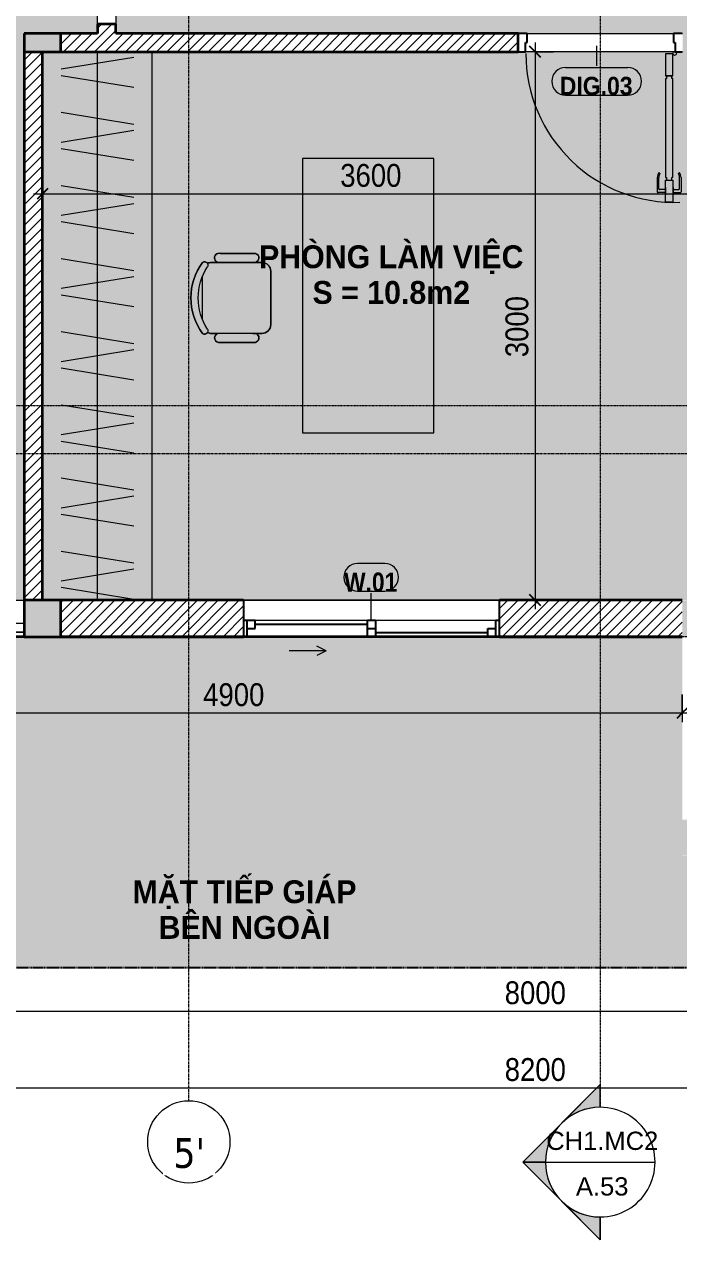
# Model space of a CAD drawing. Header units: millimetres. Extents: x 50254 to 245170, y 481 to 78637.
# Drawn here: x 54052 to 57633, y 21239 to 27887 of the extents above; entities that cross this region are included whole.
import ezdxf

# ---------------------------------------------------------------- set-up
doc = ezdxf.new("R2010")
doc.units = ezdxf.units.MM
for name, pattern in [('Dash - Tight', [4.5, 3, -1.5]), ('Dash Dot 3_16_', [7.9375, 4.7625, -1.5875, 0, -1.5875]), ('Grid Line', [22.225, 12.7, -3.175, 3.175, -3.175]), ('Hidden', [7.14375, 4.7625, -2.38125])]:
    doc.linetypes.add(name, pattern=pattern)
for name, color, linetype, lineweight in [('0-1', 7, 'Continuous', 5), ('A-ANNO-DIMS', 211, 'Continuous', 9), ('A-ANNO-DIMS-50', 211, 'Continuous', 9), ('A-DETL-GENF-1', 7, 'Continuous', 18), ('A-DETL-GENF-3', 92, 'Dash - Tight', 18), ('A-DETL-GENF-4', 92, 'Hidden', 25), ('A-DETL-GENF-5', 9, 'Continuous', 18), ('A-DETL-MEDM', 33, 'Continuous', 35), ('A-DETL-THIN', 151, 'Continuous', 18), ('A-DOOR', 31, 'Continuous', 18), ('A-DOOR-1', 7, 'Continuous', 18), ('A-DOOR-3', 50, 'Continuous', 25), ('A-DOOR-IDEN', 31, 'Continuous', 9), ('A-FLOR', 192, 'Continuous', 18), ('A-FLOR-2', 7, 'Continuous', 18), ('A-FLOR-HRAL', 11, 'Continuous', 18), ('A-FLOR-HRAL-2', 7, 'Continuous', 18), ('A-GLAZ', 151, 'Continuous', 18), ('A-GLAZ-3', 151, 'Continuous', 25), ('A-GLAZ-IDEN', 152, 'Continuous', 9), ('A-WALL-4', 250, 'Continuous', 35), ('A-WALL-5', 7, 'Continuous', 18), ('A-WALL-6', 113, 'Continuous', 35), ('A-WALL-PATT-1', 9, 'Continuous', 18), ('A-WALL-PATT-2', 111, 'Continuous', 18), ('G-ANNO-SYMB', 111, 'Continuous', 9), ('G-ANNO-SYMB-1', 111, 'Dash Dot 3_16_', 18), ('G-ANNO-TEXT-1', 7, 'Continuous', 9), ('I-FURN', 30, 'Continuous', 18), ('I-FURN-2', 253, 'Continuous', 18), ('S-COLS', 52, 'Continuous', 18), ('S-COLS-6', 52, 'Continuous', 35), ('S-GRID-1', 1, 'Grid Line', 9), ('S-GRID-IDEN', 1, 'Continuous', 9)]:
    doc.layers.add(name, color=color, linetype=linetype, lineweight=lineweight)
doc.layers.add('A-DETL-GENF-2', color=7, linetype='Continuous', lineweight=18, transparency=0.2)
doc.styles.add('Arial', font='arial.ttf', dxfattribs={"height": 100})
doc.styles.add('Arial_B', font='arialbd.ttf', dxfattribs={"width": 0.95, "height": 125})
doc.styles.add('Arial_B_1', font='arialbd.ttf', dxfattribs={"width": 0.9, "height": 100})
doc.styles.add('Arial_B_2', font='arialbd.ttf', dxfattribs={"width": 0.85, "height": 105})
doc.styles.add('Tahoma_B', font='tahomabd.ttf', dxfattribs={"height": 162.5})
doc.styles.add('UTM Avo', font='', dxfattribs={"width": 0.9, "height": 125})
doc.styles.get('UTM Avo').set_extended_font_data('UTM Avo')
doc.dimstyles.new('1_Dim_chi_tiet_2_5', dxfattribs={"dimscale": 304.8, "dimtxt": 124.912619, "dimasz": 0.19685, "dimexe": 0.164042, "dimexo": 0.0625, "dimgap": 0.016404, "dimtad": 1, "dimdec": 0, "dimrnd": 5, "dimzin": 0, "dimdsep": 46, "dimtxsty": 'UTM Avo', "dimblk1": 'OBLIQUE', "dimblk2": 'OBLIQUE', "dimsah": 1, "dimcen": 0.09, "dimdle": 0.164042, "dimazin": 0, "dimtfac": 1, "dimtdec": 4, "dimtix": 1, "dimtmove": 0, "dimatfit": 3, "dimfxl": 0.328084, "dimfxlon": 1, "dimtvp": 1, "dimtolj": 1, "dimtzin": 0, "dimarcsym": 2})
pattern_1 = [(45, (0, 0), (-28.284271, 28.284271), [])]
pattern_2 = [(50, (0, 0), (364.3679, -31.8783), [38.1, -419.1]), (355, (0, 0), (-70.4859, 382.1133), [30.48, -335.28]), (100.451, (30.36, -2.66), (293.885, 350.2334), [32.38, -356.18]), (46.184, (0, 101.6), (542.1585, -84.0858), [57.15, -628.65]), (96.636, (45.2, 94.6), (474.805, 494.8554), [48.57, -534.27]), (351.184, (0, 101.6), (474.81, 494.85), [45.72, -502.92]), (21, (50.8, 76.2), (303.2285, -204.5305), [38.1, -419.1]), (326, (50.8, 76.2), (123.6039, 368.376), [30.48, -335.28]), (71.451, (76.07, 59.16), (426.8341, 163.8427), [32.38, -356.18]), (37.5, (0, 0), (6.17665, 169.11015), [3.353, -327.863, 3.353, -337.007, -336.55]), (37.5, (0, 0), (6.17665, 169.11015), [-671.576, 3.353, -333.197]), (7.5, (0, 0), (133.63888, 200.3615), [3.353, -190.703, 3.353, -320.243, -128.27]), (7.5, (0, 0), (133.63888, 200.3615), [-517.652, 3.353, -124.917]), (327.5, (-113.28, 0), (271.18182, -11.45836), [3.353, -123.647, 3.353, -392.887, -525.78]), (327.5, (-113.28, 0), (271.18182, -11.45836), [-523.24, 3.353, -522.427]), (317.5, (-164.08, 0), (296.2585, 50.85285), [3.353, -161.747, 3.353, -259.791, -373.38]), (317.5, (-164.08, 0), (296.2585, 50.85285), [-428.244, 3.353, -370.027]), (45, (0, 0), (-125.7236, 125.7236), []), (45, (0, 190.5), (-125.7236, 125.7236), [])]

# ---------------------------------------------------------------- blocks, each defined once
blk = doc.blocks.new('NCV_TKTC_KET CAU_rvt-1-TKCS_CĂN HỘ LOẠI 1 - MẶT BẰNG')
at = {"layer": 'A-FLOR'}
for p, q in [((52927.6, 24535.3), (54052.6, 24535.3)), ((54052.6, 24535.3), (54052.6, 24536.9))]:
    blk.add_line(p, q, dxfattribs=at)
blk = doc.blocks.new('DOOR_CW_01 CANH MO-PANEL KINH - DIW_01-900x2200-CỬA GỖ VÂN LAMINATE-553393-TKCS_CĂN HỘ LOẠI 1 - MẶT BẰNG')
at = {"layer": 'A-DETL-GENF-1'}
for p, q in [((-397, 872), (-357, 872)), ((-397, 752), (-397, 872)), ((-357, 872), (-357, 752)), ((-442, 737), (-442, 816.5)), ((-399, 820.5), (-438, 820.5)), ((-434, 799.5), (-434, 737)), ((-399, 803.5), (-430, 803.5)), ((-399, 831.8), (-397, 831.8)), ((-399, 792.2), (-399, 831.8)), ((-397, 792.2), (-397, 831.8)), ((-357, 792.2), (-357, 831.8)), ((-355, 831.8), (-357, 831.8)), ((-355, 792.2), (-355, 831.8)), ((-355, 820.5), (-316, 820.5)), ((-355, 803.5), (-324, 803.5)), ((-320, 799.5), (-320, 737)), ((-312, 737), (-312, 816.5)), ((-397, 792.2), (-399, 792.2)), ((-357, 752), (-397, 752)), ((-397, 738), (-391, 738)), ((-397, 738), (-397, 196)), ((-363, 752), (-391, 752)), ((-391, 752), (-391, 738)), ((-363, 738), (-363, 752)), ((-357, 738), (-363, 738)), ((-357, 792.2), (-355, 792.2)), ((-357, 196), (-357, 738)), ((-433.9, 711.2), (-427.3, 715.8)), ((-320.1, 711.2), (-326.7, 715.8)), ((-397, 196), (-391, 196)), ((-357, 182), (-397, 182)), ((-397, 182), (-397, 62)), ((-391, 196), (-391, 182)), ((-391, 182), (-363, 182)), ((-357, 196), (-363, 196)), ((-363, 182), (-363, 196)), ((-357, 62), (-357, 182)), ((-397, 62), (-357, 62))]:
    blk.add_line(p, q, dxfattribs=at)
blk.add_circle((-407, 60), 10, dxfattribs=at)
for centre, radius, start, end in [((-407, 60), 814, 360, 92), ((-438, 816.5), 4, 90, 180), ((-430, 799.5), 4, 90, 180), ((-324, 799.5), 4, 360, 90), ((-316, 816.5), 4, 0, 90), ((-397, 737), 45, 180, 215), ((-397, 737), 37, 180, 215), ((-357, 737), 37, 325, 0), ((-357, 737), 45, 325, 0)]:
    blk.add_arc(centre, radius, start, end, dxfattribs=at)
at = {"layer": 'A-DOOR-1'}
blk.add_line((-407, 50), (-382, 50), dxfattribs=at)
at = {"layer": 'A-DOOR-3'}
for p, q in [((-410, 50), (-448.4, 50)), ((-410, 0), (-410, 50)), ((-400, 0), (-410, 0)), ((-400, -50), (-400, 0)), ((410, 0), (400, 0)), ((400, 0), (400, -50)), ((450, 50), (410, 50)), ((410, 50), (410, 0)), ((-448.4, -50), (-400, -50)), ((400, -50), (450, -50))]:
    blk.add_line(p, q, dxfattribs=at)
blk = doc.blocks.new('TU DO LV A - TU DO LV A-348230-TKCS_CĂN HỘ LOẠI 1 - MẶT BẰNG')
at = {"layer": 'I-FURN'}
for p, q in [((4.3, 101), (68.9, 499)), ((169, 101), (104.4, 499)), ((202.5, 101), (267.1, 499)), ((404.3, 101), (468.9, 499)), ((569, 101), (504.4, 499)), ((602.5, 101), (667.1, 499)), ((804.3, 101), (868.9, 499)), ((969, 101), (904.4, 499)), ((1002.5, 101), (1067.1, 499)), ((1204.3, 101), (1268.9, 499)), ((1369, 101), (1304.4, 499)), ((1402.5, 101), (1467.1, 499)), ((1604.3, 101), (1668.9, 499)), ((1769, 101), (1704.4, 499)), ((1802.5, 101), (1867.1, 499)), ((2004.3, 101), (2068.9, 499)), ((2169, 101), (2104.4, 499)), ((2202.5, 101), (2267.1, 499)), ((2404.3, 101), (2468.9, 499)), ((2569, 101), (2504.4, 499)), ((2602.5, 101), (2667.1, 499)), ((2804.3, 101), (2868.9, 499)), ((2969, 101), (2904.4, 499)), ((0, 300), (3000, 300)), ((0, 0), (3000, 0))]:
    blk.add_line(p, q, dxfattribs=at)
at = {"layer": 'I-FURN-2'}
blk.add_line((0, 0), (3000, 0), dxfattribs=at)
blk = doc.blocks.new('BAN LV A - BAN LV A_dwg_ban hoc2-348006-TKCS_CĂN HỘ LOẠI 1 - MẶT BẰNG')
at = {"layer": 'I-FURN'}
for p, q in [((145.8, 437.4), (-145.8, 437.4)), ((-243, 354.4), (-243, 162)), ((-194.4, 388.8), (-194.4, 113.4)), ((194.4, 113.4), (194.4, 388.8)), ((194.4, 351.4), (194.4, 150.8)), ((243.7, 162), (243.7, 354.4)), ((-120.5, 64.8), (120.5, 64.8))]:
    blk.add_line(p, q, dxfattribs=at)
at = {"layer": 'I-FURN', "flags": 128}
blk.add_lwpolyline([(-737.8, 610.5), (-737.8, 1330.5), (-154.9, 1330.5), (762.2, 1330.5), (762.2, 610.5)], close=True, dxfattribs=at)
at = {"layer": 'I-FURN'}
for centre, radius, start, end in [((-145.8, 388.8), 48.6, 90, 180), ((145.8, 388.8), 48.6, 360, 90), ((-218.7, 347.3), 25.3, 343.7398, 163.7398), ((219.4, 347.3), 25.3, 16.2602, 170.70537), ((-218.7, 154.9), 25.3, 163.7398, 16.2602), ((219.4, 154.9), 25.3, 189.29463, 16.2602), ((-180.2, 75.4), 17.8, 57.97259, 216.69006), ((-145.8, 113.4), 48.6, 180, 207.58444), ((0, 359.3), 318.2, 237.57575, 302.42425), ((180.2, 75.4), 17.8, 323.30994, 122.02741), ((145.8, 113.4), 48.6, 332.41556, 0), ((0, 324), 324, 233.1301, 306.8699)]:
    blk.add_arc(centre, radius, start, end, dxfattribs=at)
blk = doc.blocks.new('BAN LV A - BAN LV A_dwg-348005-TKCS_CĂN HỘ LOẠI 1 - MẶT BẰNG')
at = {"extrusion": (0, 0, -1), "zscale": -1, "rotation": 180}
blk.add_blockref('BAN LV A - BAN LV A_dwg_ban hoc2-348006-TKCS_CĂN HỘ LOẠI 1 - MẶT BẰNG', (-729, 1383.7), dxfattribs=at)
blk = doc.blocks.new('BAN LV A - BAN LV A-348231-TKCS_CĂN HỘ LOẠI 1 - MẶT BẰNG')
at = {"layer": 'I-FURN-2'}
for p, q in [((534.6, 1270.3), (534.6, 1235.9)), ((923.4, 1232.9), (923.4, 1270.3)), ((486, 1221.7), (486, 1029.3)), ((972.7, 1029.3), (972.7, 1221.7)), ((534.6, 1029.3), (534.6, 994.9)), ((923.4, 994.9), (923.4, 1032.3)), ((583.2, 946.3), (874.8, 946.3)), ((1491.2, 773.2), (-8.8, 773.2)), ((-8.8, 773.2), (-8.8, 53.2)), ((1491.2, 53.2), (1491.2, 773.2)), ((-8.8, 53.2), (1491.2, 53.2))]:
    blk.add_line(p, q, dxfattribs=at)
for centre, radius, start, end in [((729, 1059.7), 324, 53.1301, 126.8699), ((548.9, 1308.3), 17.8, 143.30994, 240.59603), ((583.2, 1270.3), 48.6, 152.41556, 180), ((909.2, 1308.3), 17.8, 299.40397, 36.69006), ((874.8, 1270.3), 48.6, 360, 27.58444), ((510.3, 1228.8), 25.3, 16.2602, 196.2602), ((948.4, 1228.8), 25.3, 343.7398, 170.70537), ((510.3, 1036.4), 25.3, 196.2602, 343.7398), ((948.4, 1036.4), 25.3, 189.29463, 343.7398), ((583.2, 994.9), 48.6, 180, 270), ((874.8, 994.9), 48.6, 270, 360)]:
    blk.add_arc(centre, radius, start, end, dxfattribs=at)
blk.add_blockref('BAN LV A - BAN LV A_dwg-348005-TKCS_CĂN HỘ LOẠI 1 - MẶT BẰNG', (0, 0))
blk = doc.blocks.new('Top Rail Type - Top Rail_Internal_-641393-TKCS_CĂN HỘ LOẠI 1 - MẶT BẰNG')
at = {"layer": 'A-FLOR-HRAL-2'}
for p, q in [((30044.1, 15351.2), (31144, 15351.2)), ((31144, 15301.2), (30044.1, 15301.2))]:
    blk.add_line(p, q, dxfattribs=at)
blk = doc.blocks.new('Top Rail Type - Top Rail_Internal_-V14-TKCS_CĂN HỘ LOẠI 1 - MẶT BẰNG')
at = {"layer": 'A-FLOR-HRAL-2'}
for p, q in [((30044.1, 15351.2), (31144, 15351.2)), ((30044.1, 15301.2), (31144, 15301.2))]:
    blk.add_line(p, q, dxfattribs=at)
blk = doc.blocks.new('NCV_TKTC_TANG 1_rvt-1-TKCS_CĂN HỘ LOẠI 1 - MẶT BẰNG')
at = {"layer": 'A-WALL-PATT-1'}
h = blk.add_hatch(dxfattribs=at)
h.set_pattern_fill('FP_1', color=256, style=0, pattern_type=2)
h.set_pattern_definition(pattern_1)
h.paths.add_polyline_path([(54452.6, 27836.9), (54552.6, 27836.9), (54552.6, 27886.9), (54452.6, 27886.9), (54452.6, 27841.5)])
h.paths.add_polyline_path([(54552.6, 28786.9), (54552.6, 28836.9), (54452.6, 28836.9), (54452.6, 28786.9)])
h = blk.add_hatch(dxfattribs=at)
h.set_pattern_fill('FP_1', color=256, style=0, pattern_type=2)
h.set_pattern_definition(pattern_1)
h.paths.add_polyline_path([(54361.1, 27736.9), (56754.2, 27736.9), (56754.2, 27836.9), (54252.6, 27836.9), (54252.6, 27736.9)])
h = blk.add_hatch(dxfattribs=at)
h.set_pattern_fill('FP_1', color=256, style=0, pattern_type=2)
h.set_pattern_definition(pattern_1)
h.paths.add_polyline_path([(54052.6, 24736.9), (54152.6, 24737.4), (54152.6, 27736.9), (54052.6, 27736.9), (54052.6, 24796.7)])
at = {"layer": 'A-FLOR-2'}
for p, q in [((56804.2, 27836.9), (57604.2, 27836.9)), ((57614.2, 27736.9), (56794.2, 27736.9))]:
    blk.add_line(p, q, dxfattribs=at)
at = {"layer": 'A-WALL-4'}
for p, q in [((54552.6, 27886.9), (54452.6, 27886.9)), ((54452.6, 27886.9), (54452.6, 27836.9)), ((54552.6, 27836.9), (54552.6, 27886.9)), ((54452.6, 27836.9), (54252.6, 27836.9)), ((56754.2, 27836.9), (54552.6, 27836.9)), ((56754.2, 27736.9), (56754.2, 27836.9)), ((54052.6, 27736.9), (54052.6, 24736.9)), ((54152.6, 24736.9), (54152.6, 27736.9)), ((54252.6, 27736.9), (56754.2, 27736.9))]:
    blk.add_line(p, q, dxfattribs=at)
at = {"layer": 'A-WALL-5'}
for p, q in [((56804.2, 27836.9), (57604.2, 27836.9)), ((57614.2, 27736.9), (56794.2, 27736.9))]:
    blk.add_line(p, q, dxfattribs=at)
at = {"layer": 'A-DOOR', "rotation": 180}
blk.add_blockref('DOOR_CW_01 CANH MO-PANEL KINH - DIW_01-900x2200-CỬA GỖ VÂN LAMINATE-553393-TKCS_CĂN HỘ LOẠI 1 - MẶT BẰNG', (57204.2, 27786.9), dxfattribs=at)
at = {"layer": 'A-FLOR-HRAL'}
for name in ['Top Rail Type - Top Rail_Internal_-641393-TKCS_CĂN HỘ LOẠI 1 - MẶT BẰNG', 'Top Rail Type - Top Rail_Internal_-V14-TKCS_CĂN HỘ LOẠI 1 - MẶT BẰNG']:
    blk.add_blockref(name, (22908.5, 9260.7), dxfattribs=at)
at = {"layer": 'I-FURN'}
for name, p, rotation in [('TU DO LV A - TU DO LV A-348230-TKCS_CĂN HỘ LOẠI 1 - MẶT BẰNG', (54752.6, 24736.9), 89.99999999999993), ('BAN LV A - BAN LV A-348231-TKCS_CĂN HỘ LOẠI 1 - MẶT BẰNG', (56347.4, 25661.2), 90.0000000000001)]:
    blk.add_blockref(name, p, dxfattribs=dict(at, rotation=rotation))
blk = doc.blocks.new('1_FAMILY RVT - W01-WxH 1400x1400xmm-389822-TKCS_CĂN HỘ LOẠI 1 - MẶT BẰNG')
at = {"layer": 'A-GLAZ'}
for p, q in [((248.4, 172.39), (299.2, 197.79)), ((248.4, 172.39), (299.2, 146.99)), ((248.4, 172.39), (451.6, 172.39)), ((700, 96.19), (-700, 96.19)), ((-636.5, 96.19), (-22.225, 96.19)), ((22.225, 96.19), (680.95, 96.19)), ((-680.95, 7.29), (-22.225, 7.29)), ((22.225, 7.29), (636.5, 7.29)), ((-700, -103.81), (700, -103.81))]:
    blk.add_line(p, q, dxfattribs=at)
at = {"layer": 'A-GLAZ-3'}
for p, q in [((-700, 96.19), (-700, -103.81)), ((-700, 96.19), (-636.5, 96.19)), ((-680.95, 96.19), (-680.95, 7.29)), ((-636.5, 96.19), (-636.5, 51.74)), ((-636.5, 73.965), (-22.225, 73.965)), ((-22.225, 7.29), (-22.225, 96.19)), ((-22.225, 96.19), (22.225, 96.19)), ((22.225, 96.19), (22.225, 7.29)), ((680.95, 96.19), (700, 96.19)), ((680.95, 96.19), (680.95, 7.29)), ((700, -103.81), (700, 96.19)), ((-700, 7.29), (-680.95, 7.29)), ((-636.5, 51.74), (-680.95, 51.74)), ((22.225, 51.74), (-22.225, 51.74)), ((-22.225, 7.29), (22.225, 7.29)), ((22.225, 29.515), (636.5, 29.515)), ((636.5, 51.74), (636.5, 7.29)), ((680.95, 51.74), (636.5, 51.74)), ((636.5, 7.29), (700, 7.29))]:
    blk.add_line(p, q, dxfattribs=at)
blk = doc.blocks.new('BORDER VIEW - BORDER VIEW-3457859-TKCS_CĂN HỘ LOẠI 1 - MẶT BẰNG')
at = {"layer": 'A-DETL-GENF-4'}
blk.add_line((9485.3, 0), (150, 0), dxfattribs=at)
blk = doc.blocks.new('Grid - M_Grid Head - Circle-353313-TKCS_CĂN HỘ LOẠI 1 - MẶT BẰNG')
at = {"layer": 'S-GRID-IDEN'}
blk.add_circle((0, 0), 4.5, dxfattribs=at)
blk = doc.blocks.new('DIMBLOCK2-TKCS_CĂN HỘ LOẠI 1 - MẶT BẰNG')
at = {"layer": 'A-ANNO-DIMS-50'}
for p, q in [((52752.6, 24220.4), (52752.6, 24070.4)), ((52752.6, 24120.4), (52752.6, 24220.4)), ((57652.6, 24220.4), (57652.6, 24070.4)), ((57652.6, 24120.4), (57652.6, 24220.4)), ((52702.6, 24120.4), (57702.6, 24120.4))]:
    blk.add_line(p, q, dxfattribs=at)
at = {"layer": 'A-ANNO-DIMS-50', "lineweight": 25}
for p, q in [((52752.6, 24120.4), (52782.6, 24150.4)), ((57652.6, 24120.4), (57682.6, 24150.4)), ((52752.6, 24120.4), (52722.6, 24090.4)), ((57652.6, 24120.4), (57622.6, 24090.4))]:
    blk.add_line(p, q, dxfattribs=at)
at = {"layer": 'A-ANNO-DIMS-50', "color": 0, "insert": (55031.4, 24282.8), "char_height": 125, "width": 410.824, "attachment_point": 1, "line_spacing_factor": 1.110334, "style": 'UTM Avo'}
blk.add_mtext('4900', dxfattribs=at)
blk = doc.blocks.new('_Oblique')
at = {"color": 0, "linetype": 'ByBlock', "lineweight": -2}
blk.add_line((-0.5, -0.5), (0.5, 0.5), dxfattribs=at)
blk = doc.blocks.new('DIMBLOCK26-TKCS_CĂN HỘ LOẠI 1 - MẶT BẰNG')
at = {"layer": 'A-ANNO-DIMS-50'}
for p, q in [((56947.7, 27736.9), (56797.7, 27736.9)), ((56847.7, 27786.9), (56847.7, 24687.4)), ((56847.7, 27736.9), (56947.7, 27736.9)), ((56947.7, 24737.4), (56797.7, 24737.4)), ((56847.7, 24737.4), (56947.7, 24737.4))]:
    blk.add_line(p, q, dxfattribs=at)
at = {"layer": 'A-ANNO-DIMS-50', "lineweight": 25}
for p, q in [((56847.7, 27736.9), (56817.7, 27766.9)), ((56847.7, 27736.9), (56877.7, 27706.9)), ((56847.7, 24737.4), (56817.7, 24767.4)), ((56847.7, 24737.4), (56877.7, 24707.4))]:
    blk.add_line(p, q, dxfattribs=at)
at = {"layer": 'A-ANNO-DIMS-50', "color": 0, "insert": (56685.3, 26066), "char_height": 125, "width": 410.824, "attachment_point": 1, "rotation": 90, "line_spacing_factor": 1.110334, "style": 'UTM Avo'}
blk.add_mtext('3000', dxfattribs=at)
blk = doc.blocks.new('DIMBLOCK27-TKCS_CĂN HỘ LOẠI 1 - MẶT BẰNG')
at = {"layer": 'A-ANNO-DIMS-50'}
for p, q in [((54152.6, 27060.6), (54152.6, 26910.6)), ((54152.6, 26960.6), (54152.6, 27060.6)), ((57752.6, 27060.6), (57752.6, 26910.6)), ((57752.6, 26960.6), (57752.6, 27060.6)), ((54102.6, 26960.6), (57802.6, 26960.6))]:
    blk.add_line(p, q, dxfattribs=at)
at = {"layer": 'A-ANNO-DIMS-50', "lineweight": 25}
for p, q in [((54152.6, 26960.6), (54182.6, 26990.6)), ((57752.6, 26960.6), (57782.6, 26990.6)), ((54152.6, 26960.6), (54122.6, 26930.6)), ((57752.6, 26960.6), (57722.6, 26930.6))]:
    blk.add_line(p, q, dxfattribs=at)
at = {"layer": 'A-ANNO-DIMS-50', "color": 0, "insert": (55781.4, 27123), "char_height": 125, "width": 410.824, "attachment_point": 1, "line_spacing_factor": 1.110334, "style": 'UTM Avo'}
blk.add_mtext('3600', dxfattribs=at)
blk = doc.blocks.new('DIMBLOCK29-TKCS_CĂN HỘ LOẠI 1 - MẶT BẰNG')
at = {"layer": 'A-ANNO-DIMS-50'}
for p, q in [((52852.6, 22590.1), (52852.6, 22440.1)), ((52852.6, 22490.1), (52852.6, 22590.1)), ((60852.6, 22590.1), (60852.6, 22440.1)), ((60852.6, 22490.1), (60852.6, 22590.1)), ((52852.6, 22490.1), (60852.6, 22490.1))]:
    blk.add_line(p, q, dxfattribs=at)
at = {"layer": 'A-ANNO-DIMS-50', "lineweight": 25}
for p, q in [((52852.6, 22490.1), (52822.6, 22460.1)), ((52852.6, 22490.1), (52882.6, 22520.1)), ((60852.6, 22490.1), (60822.6, 22460.1)), ((60852.6, 22490.1), (60882.6, 22520.1))]:
    blk.add_line(p, q, dxfattribs=at)
at = {"layer": 'A-ANNO-DIMS-50', "color": 0, "insert": (56681.4, 22652.5), "char_height": 125, "width": 410.824, "attachment_point": 1, "line_spacing_factor": 1.110334, "style": 'UTM Avo'}
blk.add_mtext('8000', dxfattribs=at)
blk = doc.blocks.new('DIMBLOCK31-TKCS_CĂN HỘ LOẠI 1 - MẶT BẰNG')
at = {"layer": 'A-ANNO-DIMS-50'}
for p, q in [((52752.6, 22170.1), (52752.6, 22020.1)), ((52752.6, 22070.1), (52752.6, 22170.1)), ((60952.6, 22170.1), (60952.6, 22020.1)), ((60952.6, 22070.1), (60952.6, 22170.1)), ((52702.6, 22070.1), (61002.6, 22070.1))]:
    blk.add_line(p, q, dxfattribs=at)
at = {"layer": 'A-ANNO-DIMS-50', "lineweight": 25}
for p, q in [((52752.6, 22070.1), (52782.6, 22100.1)), ((60952.6, 22070.1), (60982.6, 22100.1)), ((52752.6, 22070.1), (52722.6, 22040.1)), ((60952.6, 22070.1), (60922.6, 22040.1))]:
    blk.add_line(p, q, dxfattribs=at)
at = {"layer": 'A-ANNO-DIMS-50', "color": 0, "insert": (56681.4, 22232.5), "char_height": 125, "width": 410.824, "attachment_point": 1, "line_spacing_factor": 1.110334, "style": 'UTM Avo'}
blk.add_mtext('8200', dxfattribs=at)
blk = doc.blocks.new('Section - M_Section Head - Filled-352373-TKCS_CĂN HỘ LOẠI 1 - MẶT BẰNG')
at = {"layer": 'G-ANNO-SYMB'}
h = blk.add_hatch(color=256, dxfattribs=at)
edge = h.paths.add_edge_path()
edge.add_line((-6, 8.49), (-6, 6))
edge.add_arc((-6, 0), 6, 90, 135)
edge.add_line((-10.24, 4.24), (-6, 8.49))
h = blk.add_hatch(color=256, dxfattribs=at)
edge = h.paths.add_edge_path()
edge.add_line((-6, 8.49), (-1.76, 4.24))
edge.add_arc((-6, 0), 6, 45, 90)
edge.add_line((-6, 6), (-6, 8.49))
h = blk.add_hatch(color=256, dxfattribs=at)
edge = h.paths.add_edge_path()
edge.add_line((-14.49, 0), (-10.24, 4.24))
edge.add_arc((-6, 0), 6, 135, 180)
edge.add_line((-12, 0), (-14.49, 0))
h = blk.add_hatch(color=256, dxfattribs=at)
edge = h.paths.add_edge_path()
edge.add_line((2.49, 0), (0, 0))
edge.add_arc((-6, 0), 6, 360, 405)
edge.add_line((-1.76, 4.24), (2.49, 0))
for p, q in [((-6, 8.49), (-14.49, 0)), ((-6, 8.49), (-10.24, 4.24)), ((-6, 8.49), (2.49, 0)), ((-6, 6), (-6, 8.49)), ((-6, 8.49), (-6, 6)), ((-1.76, 4.24), (-6, 8.49)), ((-10.24, 4.24), (-14.49, 0)), ((2.49, 0), (-1.76, 4.24)), ((-14.49, 0), (-12, 0)), ((0, 0), (2.49, 0)), ((-12, 0), (-14.49, 0)), ((0, 0), (2.49, 0))]:
    blk.add_line(p, q, dxfattribs=at)
for start, end in [(360, 180), (90, 135), (45, 90), (135, 180), (360, 45), (180, 360)]:
    blk.add_arc((-6, 0), 6, start, end, dxfattribs=at)
blk = doc.blocks.new('STN_Door Tag - STN_Door Tag-1788670-TKCS_CĂN HỘ LOẠI 1 - MẶT BẰNG')
at = {"layer": 'A-DOOR-IDEN'}
for p, q in [((-3.37, 1.49), (3.43, 1.49)), ((-3.37, -1.52), (3.43, -1.52))]:
    blk.add_line(p, q, dxfattribs=at)
for centre, start, end in [((-3.37, -0.01), 90, 270), ((3.43, -0.01), 270, 90)]:
    blk.add_arc(centre, 1.51, start, end, dxfattribs=at)
blk = doc.blocks.new('SSA-WINDOW TAG - 10-2062020-TKCS_CĂN HỘ LOẠI 1 - MẶT BẰNG')
at = {"layer": 'A-GLAZ-IDEN'}
for p, q in [((1.296875, 1.5), (-1.6875, 1.5)), ((-1.6875, -1.5), (1.296875, -1.5))]:
    blk.add_line(p, q, dxfattribs=at)
for centre, start, end in [((-1.6875, 0), 90, 270), ((1.296875, 0), 270, 90)]:
    blk.add_arc(centre, 1.5, start, end, dxfattribs=at)

msp = doc.modelspace()

# ---------------------------------------------------------------- hatches: boundary and pattern name
at = {"layer": 'A-DETL-GENF-1'}
for points in [[(60752.6, 24737.4), (60752.6, 25536.9), (60852.6, 25536.9), (60852.5, 32236.9), (60727.6, 32237), (60727.6, 33336.9), (57852.6, 33336.9), (57852.6, 28836.9), (54552.6, 28836.9), (54552.6, 27836.9), (57852.6, 27836.9), (57852.6, 24737.4), (60535.5, 24737.4)], [(54152.6, 24737.4), (57752.6, 24737.4), (57752.6, 27736.9), (54152.6, 27736.9), (54152.6, 24796.7)]]:
    msp.add_hatch(color=256, dxfattribs=at).paths.add_polyline_path(points)
h = msp.add_hatch(color=256, dxfattribs=at)
h.paths.add_polyline_path([(52952.6, 24736.9), (54052.6, 24736.9), (54052.6, 27836.9), (54452.6, 27836.9), (54452.6, 28836.9), (52852.6, 28836.9), (52852.6, 25536.9), (52952.6, 25536.9), (52952.6, 25342.2), (52956.1, 25341.8), (52967.7, 25337), (52977.7, 25329.3), (52986, 25317.8), (52990.3, 25307), (52991.9, 25295.3), (52990.2, 25282.8), (52985.4, 25271.1), (52977.8, 25261.2), (52966.2, 25252.9), (52955.4, 25248.6), (52952.6, 25248.3), (52952.6, 24796.7)])
h.paths.add_polyline_path([(52952.6, 25251.4), (52956.2, 25252.1), (52967.8, 25257.5), (52975.6, 25263.5), (52982.7, 25272.8), (52987.2, 25283.7), (52988.7, 25295.3), (52986.8, 25307.8), (52981.4, 25319.4), (52975.5, 25327.1), (52966.2, 25334.3), (52955.3, 25338.7), (52952.6, 25338.7), (52952.6, 25251.8)])
at = {"layer": 'A-DETL-GENF-2'}
h = msp.add_hatch(color=256, dxfattribs=at)
h.paths.add_polyline_path([(54313.5, 22726.9), (61509.2, 22726.9), (61548, 22732), (61584.2, 22747), (61615.3, 22770.9), (61639.1, 22801.9), (61654.1, 22838.1), (61659.2, 22876.9), (61659.2, 34060.7), (61654.1, 34099.5), (61639.1, 34135.7), (61615.3, 34166.8), (61584.2, 34190.6), (61548, 34205.6), (61509.2, 34210.7), (52174, 34210.7), (52135.1, 34205.6), (52099, 34190.6), (52067.9, 34166.8), (52044, 34135.7), (52029.1, 34099.5), (52024, 34060.7), (52024, 22876.9), (52029.1, 22838.1), (52044, 22801.9), (52067.9, 22770.9), (52099, 22747), (52135.1, 22732), (52174, 22726.9), (52927.6, 22726.9)])
h.paths.add_polyline_path([(52920.5, 23335.3), (52725.9, 23335.3), (52725.9, 24536.9), (52552.6, 24536.9), (52552.6, 25536.9), (52652.6, 25536.9), (52652.6, 32236.9), (52527.6, 32237), (52527.8, 33537), (61177.6, 33536.9), (61177.5, 32236.9), (61052.5, 32237), (61052.6, 25536.9), (61152.6, 25536.9), (61152.6, 25342.2), (61156, 25341.8), (61167.6, 25337), (61177.6, 25329.3), (61186, 25317.8), (61190.2, 25307), (61191.8, 25295.3), (61190.1, 25282.8), (61185.3, 25271.1), (61177.7, 25261.2), (61166.2, 25252.9), (61155.3, 25248.6), (61152.6, 25248.3), (61152.6, 24536.9), (61126, 24536.9), (61126, 23536.9), (61127.6, 23536.9), (61127.6, 23336.9), (57652.6, 23337.4), (57652.6, 24536.9), (52925.9, 24536.4), (52925.9, 23536.9), (52927.6, 23536.9), (52927.6, 23336.9), (52925.9, 23336.9), (52925.9, 23335.3)])
h.paths.add_polyline_path([(61152.6, 25251.4), (61156.1, 25252.1), (61167.7, 25257.5), (61175.5, 25263.5), (61182.6, 25272.8), (61187.1, 25283.7), (61188.6, 25295.3), (61186.7, 25307.8), (61181.3, 25319.4), (61175.4, 25327.1), (61166.1, 25334.3), (61155.2, 25338.7), (61152.6, 25338.7), (61152.6, 25251.8)])
at = {"layer": 'A-DETL-GENF-5'}
h = msp.add_hatch(dxfattribs=at)
h.set_pattern_fill('FP_2', color=256, style=0, pattern_type=2)
h.set_pattern_definition(pattern_2)
h.paths.add_polyline_path([(61126, 23336.9), (61127.6, 23337.4), (61127.6, 23536.9), (60927.6, 23536.9), (60927.6, 23336.9)])
h.paths.add_polyline_path([(52927.6, 23336.9), (52927.6, 23536.9), (52727.6, 23536.9), (52727.6, 23336.9), (52925.9, 23336.9)])
h.paths.add_polyline_path([(57852.6, 23339), (57852.6, 23536.9), (57652.6, 23536.9), (57652.6, 23339), (57757, 23339)])
h.paths.add_polyline_path([(61052.6, 24536.9), (61152.6, 24536.9), (61152.6, 25536.9), (60752.6, 25536.9), (60752.6, 24536.9), (60927.6, 24536.9)])
h.paths.add_polyline_path([(52852.6, 24536.9), (52952.6, 24536.9), (52952.6, 25536.9), (52552.6, 25536.9), (52552.6, 24536.9), (52727.6, 24536.9)])
h.paths.add_polyline_path([(54252.5, 24536.9), (54252.5, 24736.9), (54052.6, 24736.9), (54052.6, 24536.9), (54152.6, 24536.9)])
h.paths.add_polyline_path([(57852.6, 24537.4), (57852.6, 24737.4), (57652.6, 24736.9), (57652.6, 24537.4), (57752.6, 24537.4)])
h.paths.add_polyline_path([(57752.6, 27736.9), (57852.6, 27736.9), (57852.6, 27836.9), (57654.2, 27836.9), (57654.2, 27736.9)])
h.paths.add_polyline_path([(54252.6, 27736.9), (54252.6, 27836.9), (54052.6, 27836.9), (54052.6, 27736.9), (54152.6, 27736.9)])
h.paths.add_polyline_path([(54452.6, 28836.9), (54552.6, 28836.9), (54552.6, 28936.9), (54352.6, 28936.9), (54352.6, 28836.9), (54361.1, 28836.9)])
h.paths.add_polyline_path([(52852.6, 28836.9), (52852.6, 29036.9), (52652.6, 29036.9), (52652.6, 28836.9)])
h.paths.add_polyline_path([(61052.5, 28836.9), (61052.6, 28836.9), (61052.5, 29036.9), (60852.6, 29036.9), (60852.6, 28836.9)])
h.paths.add_polyline_path([(57652.6, 28836.9), (57852.6, 28836.9), (57852.6, 28936.9), (57652.6, 28936.9), (57652.6, 28848.1)])
h.paths.add_polyline_path([(57752.6, 31236.9), (57852.6, 31236.9), (57852.6, 31336.9), (57652.6, 31336.9), (57652.6, 31236.9), (57747.6, 31236.9)])
h.paths.add_polyline_path([(61152.6, 32237), (61177.6, 32237), (61177.6, 33537), (60727.6, 33536.9), (60727.6, 32237), (61052.6, 32237)])
h.paths.add_polyline_path([(52527.6, 32237), (52977.6, 32237), (52977.6, 33537), (52527.6, 33536.9), (52527.6, 32237)])
h.paths.add_polyline_path([(56452.6, 33336.9), (56652.6, 33336.9), (56652.6, 33536.9), (56452.6, 33536.9)])
at = {"layer": 'A-WALL-PATT-2'}
h = msp.add_hatch(dxfattribs=at)
h.set_pattern_fill('FP_1', color=256, style=0, pattern_type=2)
h.set_pattern_definition(pattern_1)
h.paths.add_polyline_path([(57652.6, 24536.9), (57652.6, 24736.9), (56652.6, 24736.9), (56652.6, 24536.9), (57448.3, 24536.9)])
h.paths.add_polyline_path([(55252.6, 24536.9), (55252.6, 24736.9), (54252.5, 24736.9), (54252.5, 24536.9), (54752.6, 24536.9)])
at = {"layer": 'S-COLS'}
h = msp.add_hatch(dxfattribs=at)
h.set_pattern_fill('FP_2', color=256, style=0, pattern_type=2)
h.set_pattern_definition(pattern_2)
h.paths.add_polyline_path([(54052.5, 24536.9), (54052.6, 24536.9), (54052.5, 24561.9)])

# ---------------------------------------------------------------- linework, layer by layer
at = {"layer": 'A-DETL-MEDM'}
for p, q in [((54052.6, 27836.9), (54052.6, 27736.9)), ((54252.6, 27836.9), (54052.6, 27836.9)), ((54252.6, 27736.9), (54252.6, 27836.9)), ((54052.6, 27736.9), (54252.6, 27736.9)), ((54252.5, 24736.9), (54052.6, 24736.9)), ((54052.6, 24736.9), (54052.6, 24536.9)), ((54252.5, 24536.9), (54252.5, 24736.9)), ((54052.6, 24536.9), (52952.6, 24536.9)), ((54052.6, 24536.9), (54252.5, 24536.9)), ((57652.6, 24536.9), (54252.5, 24536.9))]:
    msp.add_line(p, q, dxfattribs=at)
at = {"layer": 'A-DETL-THIN'}
for p, q in [((54452.6, 27836.9), (54452.6, 28836.9)), ((54552.6, 28836.9), (54552.6, 27836.9)), ((54252.6, 27836.9), (54452.6, 27836.9)), ((54552.6, 27836.9), (57654.2, 27836.9)), ((54052.6, 24736.9), (54052.6, 27736.9)), ((54152.6, 27736.9), (54152.6, 24737.4)), ((57654.2, 27736.9), (54252.6, 27736.9)), ((52952.6, 24736.9), (54052.6, 24736.9)), ((54152.6, 24737.4), (57652.6, 24737.4))]:
    msp.add_line(p, q, dxfattribs=at)
at = {"layer": 'A-DOOR-IDEN'}
msp.add_line((57184.2, 27769.4), (57184.2, 27659.7), dxfattribs=at)
at = {"layer": 'A-GLAZ-IDEN'}
msp.add_line((55949.8, 24622.8), (55949.8, 24775), dxfattribs=at)
at = {"layer": 'A-WALL-6'}
for p, q in [((55252.6, 24736.9), (54252.5, 24736.9)), ((57652.6, 24736.9), (56652.6, 24736.9)), ((54252.5, 24536.9), (55252.6, 24536.9)), ((56652.6, 24536.9), (57652.6, 24536.9))]:
    msp.add_line(p, q, dxfattribs=at)
at = {"layer": 'G-ANNO-SYMB'}
msp.add_line((56904.2, 21663.5), (57504.2, 21663.5), dxfattribs=at)
at = {"layer": 'G-ANNO-SYMB-1'}
for p, q in [((57204.2, 34556), (57204.2, 21963.5)), ((63047.9, 25799.6), (50978, 25799.6))]:
    msp.add_line(p, q, dxfattribs=at)
at = {"layer": 'S-COLS-6'}
for p, q in [((54052.5, 24736.9), (54052.5, 24536.9)), ((54052.6, 24536.9), (54252.5, 24536.9))]:
    msp.add_line(p, q, dxfattribs=at)
at = {"layer": 'S-GRID-1'}
for p, q in [((54952.6, 23249.2), (54952.6, 33246.7)), ((61041.9, 25536.9), (52611.2, 25536.9)), ((61041.9, 24536.9), (52611.2, 24536.9)), ((54952.6, 21999.2), (54952.6, 23249.2))]:
    msp.add_line(p, q, dxfattribs=at)

# ---------------------------------------------------------------- block references
at = {"layer": '0-1'}
for name in ['NCV_TKTC_KET CAU_rvt-1-TKCS_CĂN HỘ LOẠI 1 - MẶT BẰNG', 'NCV_TKTC_TANG 1_rvt-1-TKCS_CĂN HỘ LOẠI 1 - MẶT BẰNG']:
    msp.add_blockref(name, (0, 0), dxfattribs=at)
at = {"layer": 'A-DETL-GENF-3'}
msp.add_blockref('BORDER VIEW - BORDER VIEW-3457859-TKCS_CĂN HỘ LOẠI 1 - MẶT BẰNG', (52024, 22726.9), dxfattribs=at)
at = {"layer": 'A-DOOR-IDEN', "xscale": 49.99999999999998, "yscale": 49.99999999999998, "zscale": 49.99999999999998}
msp.add_blockref('STN_Door Tag - STN_Door Tag-1788670-TKCS_CĂN HỘ LOẠI 1 - MẶT BẰNG', (57182.7, 27575.6), dxfattribs=at)
at = {"layer": 'A-GLAZ', "rotation": 180}
msp.add_blockref('1_FAMILY RVT - W01-WxH 1400x1400xmm-389822-TKCS_CĂN HỘ LOẠI 1 - MẶT BẰNG', (55952.6, 24633.1), dxfattribs=at)
at = {"layer": 'A-GLAZ-IDEN', "xscale": 49.99999999999998, "yscale": 49.99999999999998, "zscale": 49.99999999999998}
msp.add_blockref('SSA-WINDOW TAG - 10-2062020-TKCS_CĂN HỘ LOẠI 1 - MẶT BẰNG', (55960.8, 24862.3), dxfattribs=at)
at = {"layer": 'G-ANNO-SYMB', "xscale": 49.99999999999998, "yscale": 49.99999999999998, "zscale": 49.99999999999998, "rotation": 89.99999999999947}
msp.add_blockref('Section - M_Section Head - Filled-352373-TKCS_CĂN HỘ LOẠI 1 - MẶT BẰNG', (57204.2, 21963.5), dxfattribs=at)
at = {"layer": 'S-GRID-IDEN', "xscale": 49.99999999999998, "yscale": 49.99999999999998, "zscale": 49.99999999999998}
msp.add_blockref('Grid - M_Grid Head - Circle-353313-TKCS_CĂN HỘ LOẠI 1 - MẶT BẰNG', (54952.6, 21774.2), dxfattribs=at)

# ---------------------------------------------------------------- texts
at = {"layer": 'A-DOOR-IDEN', "insert": (57181.9, 27548.9), "char_height": 100, "width": 407.7, "attachment_point": 5, "line_spacing_factor": 0.936439, "style": 'Arial_B_1'}
msp.add_mtext('\\pt2.25,4.5,6.75,9,11.25,13.5,15.75,18,20.25,22.5,24.75,27,29.25,31.5,33.75,36,38.25,40.5,42.75,45,47.25,49.5,51.75,54,56.25,58.5,60.75,63,65.25,67.5,69.75,72;DIG.03', dxfattribs=at)
at = {"layer": 'A-GLAZ-IDEN', "insert": (55947.9, 24835), "char_height": 105, "width": 300.9, "attachment_point": 5, "line_spacing_factor": 0.936439, "style": 'Arial_B_2'}
msp.add_mtext('\\pt2.1252,4.2504,6.37455,8.49975,10.62495,12.75015,14.87535,16.9995,19.1247,21.2499,23.3751,25.5003,27.6255,29.74965,31.87485,34.00005,36.12525,38.25045,40.3746,42.4998,44.625,46.7502,48.8754,50.99955,53.12475,55.24995,57.37515,59.50035,61.6245,63.7497,65.8749,68.0001;W.01', dxfattribs=at)
at = {"layer": 'G-ANNO-SYMB', "char_height": 100, "attachment_point": 5, "line_spacing_factor": 0.936439, "style": 'Arial'}
for s, insert, width in [('\\pt635,1270,1905,2540,3175,3810,4445,5080,5715,6350,6985,7620,8255,8890,9525,10160,10795,11430,12065,12700,13335,13970,14605,15240,15875,16510,17145,17780,18415,19050,19685,20320;CH1.MC2', (57215.1, 21779.5), 625), ('\\pt635,1270,1905,2540,3175,3810,4445,5080,5715,6350,6985,7620,8255,8890,9525,10160,10795,11430,12065,12700,13335,13970,14605,15240,15875,16510,17145,17780,18415,19050,19685,20320;A.53', (57214.8, 21530.1), 297.5)]:
    msp.add_mtext(s, dxfattribs=dict(at, insert=insert, width=width))
at = {"layer": 'G-ANNO-TEXT-1', "char_height": 125, "attachment_point": 5, "line_spacing_factor": 0.936439, "style": 'Arial_B'}
for s, insert, width in [('\\pt570,1140,1710,2280,2850,3420,3990,4560,5130,5700,6270,6840,7410,7980,8550,9120,9690,10260,10830,11400,11970,12540,13110,13680,14250,14820,15390,15960,16530,17100,17670,18240;PHÒNG LÀM VIỆC\\PS = 10.8m2', (56060.6, 26517.1), 1476.775), ('\\pt570,1140,1710,2280,2850,3420,3990,4560,5130,5700,6270,6840,7410,7980,8550,9120,9690,10260,10830,11400,11970,12540,13110,13680,14250,14820,15390,15960,16530,17100,17670,18240;MẶT TIẾP GIÁP\\PBÊN NGOÀI', (55257.4, 23043.9), 1332.375)]:
    msp.add_mtext(s, dxfattribs=dict(at, insert=insert, width=width))

# ---------------------------------------------------------------- dimensions: what is measured, and where the dimension line sits
at = {"layer": 'A-ANNO-DIMS'}
dim = msp.add_linear_dim(base=(56847.6534, 24737.3629), p1=(56947.6534, 27736.936), p2=(56947.6534, 24737.3629), angle=90, dimstyle='1_Dim_chi_tiet_2_5', override={"dimpost": '<>', "dimfxl": 2999.573178}, dxfattribs=at)
dim.commit()
dim.dimension.update_dxf_attribs({"geometry": 'DIMBLOCK26-TKCS_CĂN HỘ LOẠI 1 - MẶT BẰNG', "text_midpoint": (56777.9684, 26237.1494)})
for base, p1, p2, override, picture, middle in [((57752.6, 26960.6), (54152.6, 27060.6), (57752.6, 27060.6), {"dimpost": '<>', "dimfxl": 3600}, 'DIMBLOCK27-TKCS_CĂN HỘ LOẠI 1 - MẶT BẰNG', (55952.6, 27030.3)), ((57652.6, 24120.4), (52752.6, 24220.4), (57652.6, 24220.4), {"dimpost": '<>', "dimfxl": 4900}, 'DIMBLOCK2-TKCS_CĂN HỘ LOẠI 1 - MẶT BẰNG', (55202.6, 24190.1)), ((60852.6, 22490.1), (52852.6, 22590.1), (60852.6, 22590.1), {"dimpost": '<>', "dimfxl": 8000}, 'DIMBLOCK29-TKCS_CĂN HỘ LOẠI 1 - MẶT BẰNG', (56852.6, 22559.8)), ((60952.6, 22070.1), (52752.6, 22170.1), (60952.6, 22170.1), {"dimpost": '<>', "dimfxl": 8200}, 'DIMBLOCK31-TKCS_CĂN HỘ LOẠI 1 - MẶT BẰNG', (56852.6, 22139.8))]:
    dim = msp.add_linear_dim(base=base, p1=p1, p2=p2, dimstyle='1_Dim_chi_tiet_2_5', override=override, dxfattribs=at)
    dim.commit()
    dim.dimension.update_dxf_attribs({"geometry": picture, "text_midpoint": middle})

# ---------------------------------------------------------------- next in the draw order: texts
at = {"layer": 'S-GRID-IDEN', "insert": (54954.9, 21711.8), "char_height": 162.5, "width": 205, "attachment_point": 5, "line_spacing_factor": 0.996129, "style": 'Tahoma_B', "bg_fill": 3, "box_fill_scale": 1.25, "bg_fill_color": 256, "bg_fill_true_color": 13158600, "bg_fill_transparency": 0}
msp.add_mtext("\\pt634.99962,1269.99925,1905.0005,2540.00013,3174.99975,3809.99937,4445.00062,5080.00025,5714.99987,6349.9995,6985.00075,7620.00037,8255,8889.99962,9524.99925,10160.0005,10795.00013,11429.99975,12064.99938,12700.00063,13335.00025,13969.99988,14604.9995,15240.00075,15875.00038,16510,17144.99963,17779.99925,18415.0005,19050.00013,19684.99975,20319.99938;5'", dxfattribs=at)

doc.saveas('drawing.dxf')
